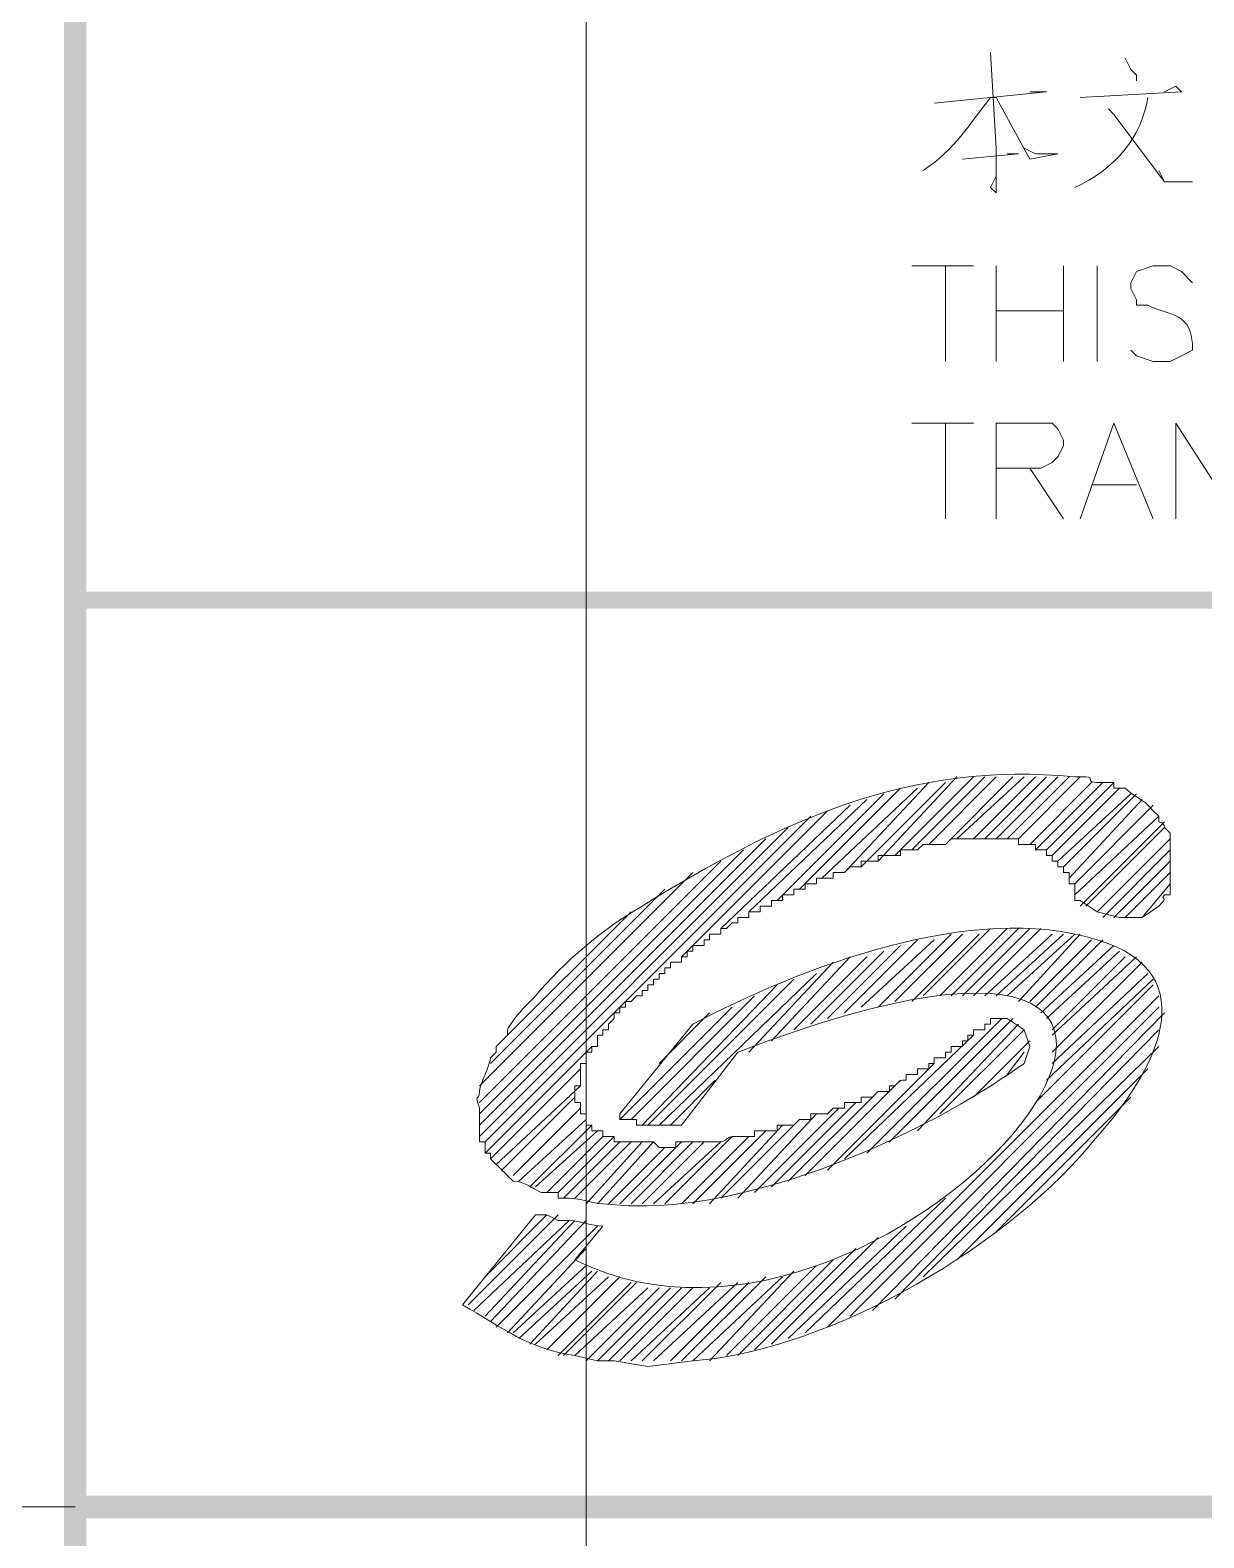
# Model space of a CAD drawing. Header units: millimetres. Extents: x 0 to 825, y 0 to 1167.
# Drawn here: x 559.4 to 597.02, y 52.07 to 100.4 of the extents above; entities that cross this region are included whole.
import ezdxf

# ---------------------------------------------------------------- set-up
doc = ezdxf.new("R2010")
doc.units = ezdxf.units.MM
doc.layers.add('1', color=7, linetype='Continuous')

msp = doc.modelspace()

# ---------------------------------------------------------------- hatches: boundary and pattern name
h = msp.add_hatch(color=0)
h.dxf.hatch_style = 2
h.paths.add_polyline_path([(561.201732, 101.121732), (560.481732, 101.841732), (561.201732, 14.541732)])
h = msp.add_hatch(color=0)
h.dxf.hatch_style = 2
h.paths.add_polyline_path([(560.481732, 101.841732), (561.201732, 14.541732), (560.481732, 13.821732)])
h = msp.add_hatch(color=0)
h.dxf.hatch_style = 2
h.paths.add_polyline_path([(560.841732, 82.401732), (560.841732, 81.861732), (810.501732, 82.401732)])
h = msp.add_hatch(color=0)
h.dxf.hatch_style = 2
h.paths.add_polyline_path([(560.841732, 81.861732), (810.501732, 82.401732), (810.501732, 81.861732)])
h = msp.add_hatch(color=0)
h.dxf.hatch_style = 2
h.paths.add_polyline_path([(713.301732, 52.701732), (713.301732, 53.421732), (560.841732, 52.701732)])
h = msp.add_hatch(color=0)
h.dxf.hatch_style = 2
h.paths.add_polyline_path([(713.301732, 53.421732), (560.841732, 52.701732), (560.841732, 53.421732)])

# ---------------------------------------------------------------- linework, layer by layer
at = {"layer": '1', "color": 30, "lineweight": 9}
msp.add_lwpolyline([(577.221732, 0.141732), (577.221732, 1166.901732)], dxfattribs=at)
at = {"layer": '1', "color": 0, "lineweight": 9}
for points in [[(590.361732, 96.621732), (590.181732, 99.681732)], [(591.081732, 96.441732), (589.281732, 96.261732)], [(587.661732, 92.841732), (589.641732, 92.841732)], [(588.741732, 92.841732), (588.741732, 89.781732)], [(590.361732, 92.841732), (590.361732, 89.781732)], [(592.521732, 92.841732), (592.521732, 89.781732)], [(593.601732, 92.841732), (593.601732, 89.781732)], [(590.361732, 91.401732), (592.521732, 91.401732)], [(587.661732, 87.801732), (589.641732, 87.801732)], [(588.741732, 87.801732), (588.741732, 84.741732)], [(590.361732, 84.741732), (590.361732, 87.801732), (591.801732, 87.801732), (592.161732, 87.801732), (592.341732, 87.621732), (592.521732, 87.261732), (592.521732, 87.081732), (592.341732, 86.721732), (592.161732, 86.541732), (591.801732, 86.361732), (590.361732, 86.361732)], [(593.061732, 84.741732), (594.141732, 87.801732), (595.401732, 84.741732)], [(596.121732, 84.741732), (596.121732, 87.801732), (598.101732, 84.741732), (598.101732, 87.801732)], [(591.441732, 86.361732), (592.521732, 84.741732)], [(593.421732, 85.821732), (594.861732, 85.821732)], [(586.581732, 73.761732), (589.101732, 76.461732)], [(587.121732, 73.941732), (589.641732, 76.461732)], [(587.661732, 74.121732), (590.001732, 76.461732)], [(588.201732, 74.301732), (590.361732, 76.461732)], [(588.741732, 74.301732), (590.901732, 76.461732)], [(589.101732, 74.481732), (591.261732, 76.461732)], [(589.641732, 74.481732), (591.621732, 76.461732)], [(590.001732, 74.481732), (591.981732, 76.461732)], [(590.361732, 74.481732), (592.341732, 76.461732)], [(590.721732, 74.481732), (592.701732, 76.461732)], [(591.081732, 74.481732), (593.061732, 76.461732)], [(583.341732, 72.501732), (586.761732, 75.921732)], [(584.061732, 72.861732), (587.301732, 76.101732)], [(584.781732, 73.221732), (587.841732, 76.101732)], [(585.501732, 73.401732), (588.201732, 76.281732)], [(586.041732, 73.581732), (588.741732, 76.281732)], [(591.441732, 74.301732), (593.421732, 76.281732)], [(591.621732, 74.121732), (593.781732, 76.281732)], [(591.981732, 74.121732), (594.141732, 76.281732)], [(592.161732, 73.941732), (594.321732, 76.101732)], [(592.341732, 73.761732), (594.681732, 75.921732)], [(592.521732, 73.581732), (594.861732, 75.921732)], [(581.541732, 71.601732), (585.681732, 75.561732)], [(582.441732, 72.141732), (586.221732, 75.741732)], [(592.701732, 73.221732), (595.041732, 75.741732)], [(592.881732, 73.041732), (595.401732, 75.561732)], [(573.981732, 64.761732), (584.421732, 75.201732)], [(580.281732, 70.701732), (584.961732, 75.381732)], [(592.881732, 72.681732), (595.581732, 75.201732)], [(593.061732, 72.321732), (595.761732, 75.021732)], [(573.801732, 64.941732), (583.701732, 74.841732)], [(573.801732, 65.301732), (582.981732, 74.481732)], [(593.241732, 72.321732), (595.761732, 74.841732)], [(593.601732, 72.141732), (595.941732, 74.481732)], [(573.801732, 65.661732), (582.261732, 74.121732)], [(593.781732, 71.961732), (595.941732, 74.121732)], [(573.801732, 66.021732), (581.541732, 73.761732)], [(594.141732, 71.961732), (595.941732, 73.761732)], [(573.801732, 66.561732), (580.641732, 73.401732)], [(584.601732, 73.221732), (584.601732, 73.041732), (584.601732, 73.041732), (584.421732, 73.041732), (584.421732, 73.041732), (584.241732, 73.041732), (584.241732, 73.041732), (584.241732, 72.861732), (584.061732, 72.861732), (584.061732, 72.861732), (583.881732, 72.861732), (583.881732, 72.861732), (583.881732, 72.861732), (583.881732, 72.681732), (583.701732, 72.681732), (583.701732, 72.681732), (583.521732, 72.681732), (583.521732, 72.681732), (583.521732, 72.681732), (583.521732, 72.501732), (583.341732, 72.501732), (583.341732, 72.501732), (583.161732, 72.501732), (583.161732, 72.501732), (583.161732, 72.501732), (583.161732, 72.321732), (582.981732, 72.321732), (582.981732, 72.321732), (582.981732, 72.321732), (582.801732, 72.321732), (582.801732, 72.321732), (582.801732, 72.141732), (582.621732, 72.141732), (582.621732, 72.141732), (582.621732, 72.141732), (582.441732, 72.141732), (582.441732, 72.141732), (582.441732, 71.961732), (582.261732, 71.961732), (582.261732, 71.961732), (582.261732, 71.961732), (582.261732, 71.961732), (582.081732, 71.961732), (582.081732, 71.781732), (582.081732, 71.781732), (582.081732, 71.781732), (581.901732, 71.781732), (581.901732, 71.781732), (581.901732, 71.781732), (581.721732, 71.601732), (581.721732, 71.601732), (581.721732, 71.601732), (581.721732, 71.601732), (581.541732, 71.601732), (581.541732, 71.601732), (581.541732, 71.421732), (581.361732, 71.421732), (581.361732, 71.421732), (581.361732, 71.421732), (581.361732, 71.421732), (581.181732, 71.421732), (581.181732, 71.241732), (581.181732, 71.241732), (581.181732, 71.241732), (581.001732, 71.241732), (581.001732, 71.241732), (581.001732, 71.241732), (581.001732, 71.061732), (580.821732, 71.061732), (580.821732, 71.061732), (580.821732, 71.061732), (580.821732, 71.061732), (580.641732, 71.061732), (580.641732, 70.881732), (580.641732, 70.881732), (580.641732, 70.881732), (580.641732, 70.881732), (580.461732, 70.881732), (580.461732, 70.881732), (580.461732, 70.701732), (580.461732, 70.701732), (580.461732, 70.701732), (580.281732, 70.701732), (580.281732, 70.701732), (580.281732, 70.701732), (580.281732, 70.521732), (580.101732, 70.521732), (580.101732, 70.521732), (580.101732, 70.521732), (580.101732, 70.521732), (579.921732, 70.521732), (579.921732, 70.341732), (579.921732, 70.341732), (579.921732, 70.341732), (579.921732, 70.341732), (579.921732, 70.341732), (579.741732, 70.341732), (579.741732, 70.161732), (579.561732, 70.161732), (579.561732, 70.161732), (579.561732, 70.161732), (579.561732, 69.981732), (579.561732, 69.981732), (579.561732, 69.981732), (579.381732, 69.981732), (579.381732, 69.981732), (579.381732, 69.981732), (579.381732, 69.801732), (579.381732, 69.801732), (579.201732, 69.801732), (579.201732, 69.801732), (579.201732, 69.801732), (579.201732, 69.621732), (579.021732, 69.621732), (579.021732, 69.621732), (579.021732, 69.621732), (579.021732, 69.621732), (579.021732, 69.621732), (579.021732, 69.441732), (578.841732, 69.441732), (578.661732, 69.261732), (578.661732, 69.261732), (578.661732, 69.261732), (578.481732, 69.261732), (578.481732, 69.081732), (578.481732, 69.081732), (578.481732, 69.081732), (578.481732, 69.081732), (578.481732, 69.081732), (578.301732, 69.081732), (578.301732, 68.901732), (578.301732, 68.901732), (578.301732, 68.901732), (578.301732, 68.901732)], [(594.501732, 71.961732), (595.941732, 73.401732)], [(595.041732, 71.961732), (595.941732, 73.041732)], [(574.161732, 67.281732), (579.741732, 72.861732)], [(593.061732, 72.501732), (593.601732, 72.141732), (594.321732, 71.961732), (595.041732, 71.961732), (595.581732, 72.321732)], [(574.521732, 68.001732), (578.661732, 72.141732)], [(588.021732, 69.441732), (590.181732, 71.601732)], [(588.561732, 69.441732), (590.721732, 71.601732)], [(588.921732, 69.441732), (591.081732, 71.601732)], [(589.281732, 69.441732), (591.441732, 71.601732)], [(589.641732, 69.441732), (591.801732, 71.601732)], [(584.961732, 68.721732), (587.301732, 71.061732)], [(585.501732, 68.901732), (587.841732, 71.241732)], [(586.041732, 69.081732), (588.381732, 71.241732)], [(586.581732, 69.081732), (588.921732, 71.421732)], [(587.121732, 69.261732), (589.281732, 71.421732)], [(587.661732, 69.261732), (589.821732, 71.421732)], [(590.001732, 69.441732), (592.161732, 71.421732)], [(590.361732, 69.441732), (592.521732, 71.421732)], [(590.721732, 69.441732), (592.881732, 71.421732)], [(591.081732, 69.261732), (593.061732, 71.421732)], [(591.441732, 69.261732), (593.421732, 71.241732)], [(591.621732, 69.081732), (593.781732, 71.241732)], [(591.801732, 68.901732), (594.141732, 71.061732)], [(583.161732, 68.001732), (585.681732, 70.701732)], [(583.881732, 68.361732), (586.221732, 70.701732)], [(584.421732, 68.541732), (586.761732, 70.881732)], [(591.981732, 68.721732), (594.321732, 70.881732)], [(592.161732, 68.361732), (594.501732, 70.701732)], [(592.161732, 68.181732), (594.861732, 70.701732)], [(579.561732, 65.301732), (584.601732, 70.161732)], [(582.441732, 67.641732), (585.141732, 70.521732)], [(592.161732, 67.641732), (595.041732, 70.521732)], [(592.161732, 67.281732), (595.221732, 70.161732)], [(579.021732, 65.301732), (583.341732, 69.801732)], [(579.201732, 65.301732), (583.881732, 69.981732)], [(591.621732, 66.021732), (595.401732, 69.801732)], [(591.981732, 66.741732), (595.401732, 69.981732)], [(578.661732, 65.481732), (582.621732, 69.441732)], [(584.961732, 58.821732), (595.581732, 69.441732)], [(578.301732, 68.901732), (578.301732, 68.901732), (578.121732, 68.901732), (578.121732, 68.721732), (578.121732, 68.721732), (578.121732, 68.721732), (578.121732, 68.721732), (578.121732, 68.721732), (577.941732, 68.541732), (577.941732, 68.541732), (577.941732, 68.541732), (577.941732, 68.541732), (577.941732, 68.541732), (577.941732, 68.361732), (577.761732, 68.361732), (577.761732, 68.361732), (577.761732, 68.361732), (577.761732, 68.181732), (577.761732, 68.181732), (577.761732, 68.181732), (577.581732, 68.181732), (577.581732, 68.001732), (577.581732, 68.001732), (577.581732, 68.001732), (577.581732, 68.001732), (577.581732, 67.821732), (577.401732, 67.821732), (577.401732, 67.821732), (577.401732, 67.821732), (577.401732, 67.641732), (577.401732, 67.641732), (577.401732, 67.641732), (577.221732, 67.641732), (577.221732, 67.461732), (577.221732, 67.461732), (577.221732, 67.281732), (577.221732, 67.281732), (577.221732, 67.281732), (577.041732, 67.281732), (577.041732, 67.101732), (577.041732, 67.101732), (577.041732, 66.921732), (577.041732, 66.921732), (577.041732, 66.561732), (576.861732, 66.561732), (576.861732, 66.021732), (577.041732, 66.021732)], [(578.301732, 65.481732), (581.901732, 69.081732)], [(579.561732, 67.281732), (581.181732, 68.901732)], [(585.681732, 59.181732), (595.581732, 69.081732)], [(586.221732, 64.401732), (590.541732, 68.721732)], [(586.401732, 59.361732), (595.761732, 68.901732)], [(586.941732, 64.761732), (590.901732, 68.721732)], [(589.101732, 67.821732), (589.281732, 67.821732), (589.281732, 68.001732), (589.281732, 68.001732), (589.281732, 68.001732), (589.461732, 68.001732), (589.461732, 68.001732), (589.461732, 68.001732), (589.461732, 68.181732), (589.461732, 68.181732), (589.461732, 68.181732), (589.641732, 68.181732), (589.641732, 68.181732), (589.641732, 68.181732), (589.641732, 68.361732), (589.821732, 68.361732), (589.821732, 68.361732), (589.821732, 68.361732), (589.821732, 68.361732), (590.001732, 68.361732), (590.001732, 68.541732), (590.001732, 68.541732), (590.001732, 68.541732), (590.001732, 68.541732), (590.001732, 68.541732), (590.181732, 68.541732), (590.181732, 68.721732), (590.181732, 68.721732)], [(590.181732, 68.721732), (590.721732, 68.721732), (591.261732, 68.361732), (591.441732, 67.821732), (591.261732, 67.281732)], [(585.501732, 64.221732), (589.641732, 68.181732)], [(587.121732, 59.721732), (595.581732, 68.361732)], [(587.841732, 65.121732), (591.081732, 68.541732)], [(588.561732, 65.661732), (591.261732, 68.361732)], [(573.981732, 64.401732), (577.401732, 67.821732)], [(588.021732, 60.441732), (595.581732, 67.821732)], [(589.641732, 66.201732), (591.441732, 68.001732)], [(584.961732, 63.861732), (588.381732, 67.281732)], [(590.721732, 66.921732), (591.261732, 67.641732)], [(574.161732, 64.221732), (577.041732, 67.101732)], [(579.921732, 65.301732), (581.361732, 66.741732)], [(584.241732, 63.681732), (587.301732, 66.741732)], [(589.101732, 60.981732), (595.221732, 67.101732)], [(574.341732, 64.041732), (577.041732, 66.561732)], [(583.701732, 63.501732), (586.581732, 66.381732)], [(574.521732, 63.861732), (576.861732, 66.201732)], [(574.881732, 63.681732), (577.041732, 65.841732)], [(582.621732, 63.141732), (585.321732, 65.841732)], [(583.161732, 63.321732), (585.861732, 66.021732)], [(590.361732, 61.881732), (594.681732, 66.201732)], [(575.061732, 63.501732), (577.221732, 65.481732)], [(575.421732, 63.321732), (577.401732, 65.301732)], [(581.181732, 62.781732), (583.521732, 65.301732)], [(581.541732, 62.961732), (584.061732, 65.481732)], [(582.081732, 62.961732), (584.601732, 65.661732)], [(575.601732, 63.321732), (577.581732, 65.121732)], [(575.961732, 63.141732), (577.761732, 64.941732)], [(576.321732, 63.141732), (578.121732, 64.941732)], [(579.741732, 62.781732), (581.901732, 64.941732)], [(580.281732, 62.781732), (582.441732, 64.941732)], [(580.641732, 62.781732), (582.981732, 65.121732)], [(576.501732, 62.961732), (578.301732, 64.761732)], [(576.861732, 62.961732), (578.661732, 64.761732)], [(577.221732, 62.781732), (579.021732, 64.761732)], [(577.581732, 62.781732), (579.381732, 64.761732)], [(577.941732, 62.781732), (579.741732, 64.581732)], [(578.301732, 62.781732), (580.281732, 64.761732)], [(578.661732, 62.781732), (580.641732, 64.761732)], [(579.021732, 62.781732), (581.001732, 64.761732)], [(579.381732, 62.781732), (581.541732, 64.761732)], [(592.521732, 63.681732), (592.521732, 63.681732)], [(584.241732, 58.641732), (588.741732, 62.961732)], [(573.441732, 59.541732), (576.321732, 62.421732)], [(573.981732, 60.441732), (575.961732, 62.421732)], [(575.601732, 62.421732), (575.601732, 62.421732)], [(573.621732, 59.361732), (576.681732, 62.241732)], [(573.981732, 59.181732), (576.861732, 62.241732)], [(574.161732, 59.001732), (577.221732, 62.241732)], [(574.341732, 58.821732), (577.581732, 62.061732)], [(583.701732, 58.461732), (587.481732, 62.061732)], [(583.161732, 58.281732), (586.581732, 61.701732)], [(574.701732, 58.641732), (577.221732, 61.341732)], [(582.081732, 57.921732), (585.141732, 60.981732)], [(582.621732, 58.101732), (585.861732, 61.341732)], [(574.881732, 58.641732), (577.221732, 60.801732)], [(575.061732, 58.461732), (577.401732, 60.621732)], [(575.421732, 58.281732), (577.581732, 60.621732)], [(575.601732, 58.281732), (577.941732, 60.441732)], [(575.961732, 58.101732), (578.301732, 60.441732)], [(580.281732, 57.741732), (582.981732, 60.441732)], [(580.641732, 57.741732), (583.521732, 60.441732)], [(581.181732, 57.741732), (583.881732, 60.621732)], [(581.721732, 57.921732), (584.601732, 60.801732)], [(576.321732, 57.921732), (578.661732, 60.261732)], [(576.501732, 57.921732), (578.841732, 60.261732)], [(576.861732, 57.921732), (579.201732, 60.081732)], [(577.221732, 57.741732), (579.561732, 60.081732)], [(577.581732, 57.741732), (579.921732, 60.081732)], [(577.941732, 57.741732), (580.281732, 60.081732)], [(578.301732, 57.741732), (580.641732, 60.081732)], [(578.661732, 57.741732), (581.181732, 60.081732)], [(579.021732, 57.741732), (581.541732, 60.261732)], [(579.381732, 57.741732), (582.081732, 60.261732)], [(579.921732, 57.741732), (582.441732, 60.261732)], [(311.001732, 53.061732), (560.841732, 53.061732)]]:
    msp.add_lwpolyline(points, dxfattribs=at)
at = {"layer": '1', "color": 0, "lineweight": 5}
for points in [[(594.861732, 98.781732), (594.861732, 98.961732), (594.681732, 99.141732), (594.501732, 99.501732)], [(593.061732, 98.241732), (596.301732, 98.421732), (596.121732, 98.601732), (595.761732, 98.421732)], [(591.441732, 98.421732), (591.801732, 98.421732), (591.981732, 98.421732), (588.381732, 98.061732)], [(595.761732, 95.541732), (594.141732, 97.701732), (593.961732, 97.881732)], [(590.361732, 96.621732), (590.361732, 95.181732), (590.181732, 95.361732), (590.361732, 95.721732)], [(591.081732, 96.441732), (590.901732, 96.441732), (590.721732, 96.441732)], [(595.761732, 95.541732), (596.661732, 95.541732), (595.761732, 95.541732), (595.581732, 95.901732)]]:
    msp.add_lwpolyline(points, dxfattribs=at)
msp.add_open_spline([(588.021732, 95.901732), (589.101732, 96.621732), (589.461732, 97.341732), (590.181732, 98.241732), (590.181732, 98.241732), (590.361732, 98.241732), (590.361732, 98.241732), (590.361732, 98.241732), (591.441732, 96.261732), (591.441732, 96.261732), (591.441732, 96.261732), (592.341732, 96.441732), (592.341732, 96.441732), (592.341732, 96.441732), (591.621732, 96.441732), (591.621732, 96.441732), (591.621732, 96.441732), (591.261732, 96.621732), (591.261732, 96.621732)], degree=3, knots=[0, 0, 0, 0, 1, 1, 1, 2, 2, 2, 3, 3, 3, 4, 4, 4, 5, 5, 5, 6, 6, 6, 6], dxfattribs=at)
msp.add_open_spline([(595.221732, 98.241732), (595.041732, 96.981732), (594.141732, 95.901732), (592.881732, 95.361732)], degree=3, dxfattribs=at)
at = {"layer": '1', "color": 0, "lineweight": 9}
for points, knots in [([(596.661732, 92.301732), (596.661732, 92.301732), (596.301732, 92.661732), (596.301732, 92.661732), (596.301732, 92.661732), (595.941732, 92.841732), (595.941732, 92.841732), (595.941732, 92.841732), (595.401732, 92.841732), (595.401732, 92.841732), (595.401732, 92.841732), (594.861732, 92.661732), (594.861732, 92.661732), (594.861732, 92.661732), (594.681732, 92.301732), (594.681732, 92.301732), (594.681732, 92.301732), (594.681732, 92.121732), (594.681732, 92.121732), (594.681732, 92.121732), (594.861732, 91.761732), (594.861732, 91.761732), (594.861732, 91.761732), (594.861732, 91.581732), (594.861732, 91.581732), (594.861732, 91.581732), (595.221732, 91.581732), (595.221732, 91.581732), (595.941732, 91.221732), (596.661732, 91.401732), (596.661732, 90.141732), (596.661732, 90.141732), (596.301732, 89.961732), (596.301732, 89.961732), (596.301732, 89.961732), (595.941732, 89.781732), (595.941732, 89.781732), (595.941732, 89.781732), (595.401732, 89.781732), (595.401732, 89.781732), (595.401732, 89.781732), (594.861732, 89.961732), (594.861732, 89.961732), (594.861732, 89.961732), (594.681732, 90.141732), (594.681732, 90.141732)], [0, 0, 0, 0, 1, 1, 1, 2, 2, 2, 3, 3, 3, 4, 4, 4, 5, 5, 5, 6, 6, 6, 7, 7, 7, 8, 8, 8, 9, 9, 9, 10, 10, 10, 11, 11, 11, 12, 12, 12, 13, 13, 13, 14, 14, 14, 15, 15, 15, 15]), ([(591.261732, 67.281732), (588.741732, 65.481732), (585.321732, 63.861732), (582.261732, 63.141732), (580.821732, 62.781732), (579.201732, 62.601732), (577.761732, 62.781732), (577.401732, 62.781732), (577.041732, 62.961732), (576.681732, 62.961732), (576.681732, 62.961732), (576.501732, 62.961732), (576.501732, 62.961732), (576.501732, 62.961732), (576.321732, 62.961732), (576.321732, 62.961732), (576.321732, 62.961732), (576.321732, 63.141732), (576.321732, 63.141732), (576.321732, 63.141732), (575.961732, 63.141732), (575.961732, 63.141732), (575.961732, 63.141732), (575.781732, 63.141732), (575.781732, 63.141732), (575.421732, 63.321732), (575.241732, 63.501732), (574.881732, 63.501732), (574.701732, 63.681732), (574.521732, 63.861732), (574.341732, 64.041732), (574.341732, 64.041732), (574.341732, 64.041732), (574.341732, 64.041732), (574.341732, 64.041732), (574.161732, 64.221732), (574.161732, 64.221732), (574.161732, 64.221732), (574.161732, 64.221732), (574.161732, 64.221732), (574.161732, 64.221732), (574.161732, 64.401732), (574.161732, 64.401732), (574.161732, 64.401732), (573.981732, 64.401732), (573.981732, 64.401732), (573.981732, 64.401732), (573.981732, 64.401732), (573.981732, 64.401732), (573.981732, 64.401732), (573.981732, 64.581732), (573.981732, 64.581732), (573.981732, 64.581732), (573.981732, 64.581732), (573.981732, 64.581732), (573.981732, 64.581732), (573.981732, 64.761732), (573.981732, 64.761732), (573.981732, 64.761732), (573.981732, 64.761732), (573.981732, 64.761732), (573.981732, 64.761732), (573.801732, 64.761732), (573.801732, 64.761732), (573.801732, 64.761732), (573.801732, 64.941732), (573.801732, 64.941732), (573.801732, 64.941732), (573.801732, 65.121732), (573.801732, 65.121732), (573.801732, 65.121732), (573.801732, 65.301732), (573.801732, 65.301732), (573.801732, 65.301732), (573.801732, 65.301732), (573.801732, 65.301732), (573.801732, 65.301732), (573.801732, 65.841732), (573.801732, 65.841732), (573.621732, 66.381732), (573.801732, 66.021732), (573.801732, 66.381732), (573.801732, 66.561732), (574.161732, 67.281732), (574.161732, 67.461732), (574.161732, 67.461732), (574.341732, 67.641732), (574.341732, 67.641732), (574.341732, 67.641732), (574.341732, 67.641732), (574.341732, 67.641732), (574.341732, 67.641732), (574.341732, 67.821732), (574.341732, 67.821732), (574.341732, 67.821732), (574.341732, 67.821732), (574.341732, 67.821732), (574.341732, 67.821732), (574.521732, 68.001732), (574.521732, 68.001732), (574.521732, 68.001732), (574.521732, 68.001732), (574.521732, 68.001732), (574.521732, 68.001732), (574.701732, 68.181732), (574.701732, 68.181732), (574.701732, 68.181732), (574.701732, 68.361732), (574.701732, 68.361732), (574.881732, 68.721732), (575.241732, 69.081732), (575.601732, 69.441732), (576.501732, 70.521732), (577.761732, 71.601732), (579.021732, 72.321732), (583.341732, 75.021732), (587.661732, 77.001732), (592.881732, 76.461732)], [0, 0, 0, 0, 1, 1, 1, 2, 2, 2, 3, 3, 3, 4, 4, 4, 5, 5, 5, 6, 6, 6, 7, 7, 7, 8, 8, 8, 9, 9, 9, 10, 10, 10, 11, 11, 11, 12, 12, 12, 13, 13, 13, 14, 14, 14, 15, 15, 15, 16, 16, 16, 17, 17, 17, 18, 18, 18, 19, 19, 19, 20, 20, 20, 21, 21, 21, 22, 22, 22, 23, 23, 23, 24, 24, 24, 25, 25, 25, 26, 26, 26, 27, 27, 27, 28, 28, 28, 29, 29, 29, 30, 30, 30, 31, 31, 31, 32, 32, 32, 33, 33, 33, 34, 34, 34, 35, 35, 35, 36, 36, 36, 37, 37, 37, 38, 38, 38, 39, 39, 39, 39]), ([(592.881732, 76.461732), (592.881732, 76.461732), (592.881732, 76.461732), (592.881732, 76.461732), (592.881732, 76.461732), (593.241732, 76.461732), (593.241732, 76.461732), (593.601732, 76.461732), (593.061732, 76.281732), (593.781732, 76.281732), (593.781732, 76.281732), (593.781732, 76.281732), (593.781732, 76.281732), (593.781732, 76.281732), (593.961732, 76.281732), (593.961732, 76.281732), (593.961732, 76.281732), (593.961732, 76.281732), (593.961732, 76.281732), (593.961732, 76.281732), (594.141732, 76.281732), (594.141732, 76.281732), (594.141732, 76.281732), (594.141732, 76.101732), (594.141732, 76.101732), (594.141732, 76.101732), (594.321732, 76.101732), (594.321732, 76.101732), (594.321732, 76.101732), (594.321732, 76.101732), (594.321732, 76.101732), (594.321732, 76.101732), (594.501732, 76.101732), (594.501732, 76.101732), (594.501732, 76.101732), (594.501732, 76.101732), (594.501732, 76.101732), (594.681732, 75.921732), (595.041732, 75.741732), (595.221732, 75.561732), (595.221732, 75.561732), (595.401732, 75.381732), (595.401732, 75.381732), (595.401732, 75.381732), (595.401732, 75.381732), (595.401732, 75.381732), (595.401732, 75.381732), (595.581732, 75.201732), (595.581732, 75.201732), (595.581732, 75.201732), (595.581732, 75.201732), (595.581732, 75.201732), (595.581732, 75.201732), (595.581732, 75.021732), (595.581732, 75.021732), (595.761732, 75.021732), (595.761732, 74.841732), (595.761732, 74.841732), (595.761732, 74.841732), (595.941732, 74.661732), (595.941732, 74.661732), (595.941732, 74.661732), (595.941732, 74.661732), (595.941732, 74.661732), (595.941732, 74.661732), (595.941732, 74.661732), (595.941732, 74.661732), (595.941732, 74.661732), (595.941732, 74.481732), (595.941732, 74.481732), (595.941732, 74.481732), (595.941732, 74.301732), (595.941732, 74.301732), (595.941732, 74.301732), (595.941732, 74.301732), (595.941732, 74.301732), (595.941732, 74.121732), (595.941732, 73.761732), (595.941732, 73.581732), (595.941732, 73.581732), (595.941732, 73.221732), (595.941732, 73.221732), (595.941732, 73.221732), (595.941732, 73.041732), (595.941732, 73.041732), (595.941732, 73.041732), (595.941732, 72.861732), (595.941732, 72.861732), (595.941732, 72.861732), (595.941732, 72.861732), (595.941732, 72.861732), (595.941732, 72.861732), (595.941732, 72.681732), (595.941732, 72.681732), (595.941732, 72.681732), (595.761732, 72.681732), (595.761732, 72.681732), (595.761732, 72.681732), (595.761732, 72.681732), (595.761732, 72.681732), (595.581732, 72.501732), (595.941732, 72.681732), (595.581732, 72.321732)], [0, 0, 0, 0, 1, 1, 1, 2, 2, 2, 3, 3, 3, 4, 4, 4, 5, 5, 5, 6, 6, 6, 7, 7, 7, 8, 8, 8, 9, 9, 9, 10, 10, 10, 11, 11, 11, 12, 12, 12, 13, 13, 13, 14, 14, 14, 15, 15, 15, 16, 16, 16, 17, 17, 17, 18, 18, 18, 19, 19, 19, 20, 20, 20, 21, 21, 21, 22, 22, 22, 23, 23, 23, 24, 24, 24, 25, 25, 25, 26, 26, 26, 27, 27, 27, 28, 28, 28, 29, 29, 29, 30, 30, 30, 31, 31, 31, 32, 32, 32, 33, 33, 33, 34, 34, 34, 34]), ([(582.081732, 67.641732), (582.081732, 67.641732), (580.281732, 65.301732), (580.281732, 65.301732), (580.281732, 65.301732), (580.101732, 65.301732), (580.101732, 65.301732), (580.101732, 65.301732), (579.921732, 65.301732), (579.921732, 65.301732), (579.921732, 65.301732), (579.201732, 65.301732), (579.201732, 65.301732), (579.201732, 65.301732), (579.201732, 65.301732), (579.201732, 65.301732), (579.201732, 65.301732), (578.841732, 65.301732), (578.841732, 65.301732), (578.841732, 65.301732), (578.841732, 65.481732), (578.841732, 65.481732), (578.841732, 65.481732), (578.661732, 65.481732), (578.661732, 65.481732), (578.661732, 65.481732), (578.661732, 65.481732), (578.661732, 65.481732), (578.661732, 65.481732), (578.481732, 65.481732), (578.481732, 65.481732), (578.481732, 65.481732), (578.481732, 65.481732), (578.481732, 65.481732), (578.481732, 65.481732), (578.301732, 65.481732), (578.301732, 65.481732), (578.301732, 65.481732), (578.301732, 65.661732), (578.301732, 65.661732), (578.301732, 65.661732), (580.641732, 68.541732), (580.641732, 68.541732), (584.061732, 70.341732), (589.641732, 72.501732), (593.601732, 71.241732), (597.201732, 70.161732), (595.401732, 66.921732), (593.601732, 64.941732), (590.901732, 61.521732), (585.141732, 58.101732), (580.641732, 57.741732), (580.641732, 57.741732), (579.201732, 57.561732), (579.201732, 57.561732), (579.201732, 57.561732), (578.121732, 57.741732), (578.121732, 57.741732), (578.121732, 57.741732), (577.581732, 57.741732), (577.581732, 57.741732), (577.581732, 57.741732), (576.861732, 57.921732), (576.861732, 57.921732), (575.421732, 58.101732), (574.521732, 58.821732), (573.261732, 59.541732), (573.261732, 59.541732), (575.601732, 62.421732), (575.601732, 62.421732), (575.601732, 62.421732), (575.781732, 62.421732), (575.781732, 62.421732), (575.781732, 62.421732), (575.781732, 62.421732), (575.781732, 62.421732), (575.781732, 62.421732), (575.961732, 62.421732), (575.961732, 62.421732), (575.961732, 62.421732), (576.321732, 62.241732), (576.321732, 62.241732), (576.321732, 62.241732), (576.501732, 62.241732), (576.501732, 62.241732), (576.501732, 62.241732), (576.681732, 62.241732), (576.681732, 62.241732), (577.041732, 62.241732), (577.401732, 62.061732), (577.761732, 62.061732), (577.761732, 62.061732), (576.861732, 60.981732), (576.861732, 60.981732), (587.301732, 55.761732), (602.781732, 75.561732), (582.081732, 67.641732)], [0, 0, 0, 0, 1, 1, 1, 2, 2, 2, 3, 3, 3, 4, 4, 4, 5, 5, 5, 6, 6, 6, 7, 7, 7, 8, 8, 8, 9, 9, 9, 10, 10, 10, 11, 11, 11, 12, 12, 12, 13, 13, 13, 14, 14, 14, 15, 15, 15, 16, 16, 16, 17, 17, 17, 18, 18, 18, 19, 19, 19, 20, 20, 20, 21, 21, 21, 22, 22, 22, 23, 23, 23, 24, 24, 24, 25, 25, 25, 26, 26, 26, 27, 27, 27, 28, 28, 28, 29, 29, 29, 30, 30, 30, 31, 31, 31, 32, 32, 32, 32]), ([(593.061732, 72.501732), (593.061732, 72.501732), (593.061732, 72.501732), (593.061732, 72.501732), (593.061732, 72.501732), (592.881732, 72.501732), (592.881732, 72.501732), (592.881732, 72.501732), (592.881732, 72.681732), (592.881732, 72.681732), (592.881732, 72.681732), (592.881732, 72.681732), (592.881732, 72.681732), (592.881732, 72.681732), (592.881732, 72.861732), (592.881732, 72.861732), (592.881732, 72.861732), (592.881732, 72.861732), (592.881732, 72.861732), (592.881732, 72.861732), (592.881732, 73.041732), (592.881732, 73.041732), (592.881732, 73.041732), (592.701732, 73.041732), (592.701732, 73.041732), (592.701732, 73.041732), (592.701732, 73.221732), (592.701732, 73.221732), (592.701732, 73.221732), (592.701732, 73.221732), (592.701732, 73.221732), (592.701732, 73.221732), (592.701732, 73.221732), (592.701732, 73.221732), (592.701732, 73.221732), (592.701732, 73.221732), (592.701732, 73.221732), (592.701732, 73.221732), (592.701732, 73.401732), (592.701732, 73.401732), (592.701732, 73.401732), (592.521732, 73.401732), (592.521732, 73.401732), (592.521732, 73.401732), (592.521732, 73.401732), (592.521732, 73.401732), (592.521732, 73.401732), (592.521732, 73.581732), (592.521732, 73.581732), (592.521732, 73.581732), (592.521732, 73.581732), (592.521732, 73.581732), (592.521732, 73.581732), (592.521732, 73.581732), (592.521732, 73.581732), (592.521732, 73.581732), (592.521732, 73.581732), (592.521732, 73.581732), (592.521732, 73.581732), (592.341732, 73.581732), (592.341732, 73.581732), (592.341732, 73.581732), (592.341732, 73.761732), (592.341732, 73.761732), (592.341732, 73.761732), (592.341732, 73.761732), (592.341732, 73.761732), (592.341732, 73.761732), (592.341732, 73.761732), (592.341732, 73.761732), (592.341732, 73.761732), (592.341732, 73.761732), (592.341732, 73.761732), (592.341732, 73.761732), (592.341732, 73.761732), (592.341732, 73.761732), (592.341732, 73.761732), (592.161732, 73.761732), (592.161732, 73.761732), (592.161732, 73.761732), (592.161732, 73.941732), (592.161732, 73.941732), (592.161732, 73.941732), (592.161732, 73.941732), (592.161732, 73.941732), (592.161732, 73.941732), (592.161732, 73.941732), (592.161732, 73.941732), (592.161732, 73.941732), (591.981732, 73.941732), (591.981732, 73.941732), (591.981732, 73.941732), (591.981732, 73.941732), (591.981732, 73.941732), (591.981732, 73.941732), (591.981732, 73.941732), (591.981732, 73.941732), (591.981732, 73.941732), (591.981732, 74.121732), (591.981732, 74.121732), (591.981732, 74.121732), (591.801732, 74.121732), (591.801732, 74.121732), (591.801732, 74.121732), (591.801732, 74.121732), (591.801732, 74.121732), (591.801732, 74.121732), (591.801732, 74.121732), (591.801732, 74.121732), (591.801732, 74.121732), (591.801732, 74.121732), (591.801732, 74.121732), (591.801732, 74.121732), (591.801732, 74.121732), (591.801732, 74.121732), (591.801732, 74.121732), (591.621732, 74.121732), (591.621732, 74.121732), (591.621732, 74.121732), (591.621732, 74.301732), (591.621732, 74.301732), (591.621732, 74.301732), (591.441732, 74.301732), (591.441732, 74.301732), (591.441732, 74.301732), (591.441732, 74.301732), (591.441732, 74.301732), (591.441732, 74.301732), (591.441732, 74.301732), (591.441732, 74.301732), (591.441732, 74.301732), (591.261732, 74.301732), (591.261732, 74.301732), (591.261732, 74.301732), (591.081732, 74.301732), (591.081732, 74.301732), (591.081732, 74.301732), (591.081732, 74.481732), (591.081732, 74.481732), (591.081732, 74.481732), (590.901732, 74.481732), (590.901732, 74.481732), (590.901732, 74.481732), (590.901732, 74.481732), (590.901732, 74.481732), (590.361732, 74.481732), (589.821732, 74.481732), (589.281732, 74.481732), (589.281732, 74.481732), (589.281732, 74.481732), (589.281732, 74.481732), (589.101732, 74.481732), (589.101732, 74.481732), (588.921732, 74.481732), (588.921732, 74.481732), (588.921732, 74.481732), (588.921732, 74.481732), (588.921732, 74.481732), (588.741732, 74.301732), (588.741732, 74.301732), (588.741732, 74.301732), (588.561732, 74.301732), (588.561732, 74.301732), (588.561732, 74.301732), (588.561732, 74.301732), (588.561732, 74.301732), (588.381732, 74.301732), (588.201732, 74.301732), (588.201732, 74.301732), (588.201732, 74.301732), (588.201732, 74.301732), (588.201732, 74.301732), (588.201732, 74.301732), (588.021732, 74.301732), (588.021732, 74.301732), (588.021732, 74.301732), (587.841732, 74.121732), (587.841732, 74.121732), (587.841732, 74.121732), (587.661732, 74.121732), (587.661732, 74.121732), (587.661732, 74.121732), (587.661732, 74.121732), (587.661732, 74.121732), (587.661732, 74.121732), (587.481732, 74.121732), (587.481732, 74.121732), (587.481732, 74.121732), (587.481732, 74.121732), (587.481732, 74.121732), (587.481732, 74.121732), (587.301732, 74.121732), (587.301732, 74.121732), (587.301732, 74.121732), (587.301732, 73.941732), (587.301732, 73.941732), (587.301732, 73.941732), (587.121732, 73.941732), (587.121732, 73.941732), (587.121732, 73.941732), (586.941732, 73.941732), (586.941732, 73.941732), (586.941732, 73.941732), (586.761732, 73.941732), (586.761732, 73.941732), (586.761732, 73.941732), (586.761732, 73.941732), (586.761732, 73.941732), (586.761732, 73.941732), (586.581732, 73.941732), (586.581732, 73.941732), (586.581732, 73.941732), (586.581732, 73.761732), (586.581732, 73.761732), (586.581732, 73.761732), (586.401732, 73.761732), (586.401732, 73.761732), (586.401732, 73.761732), (586.401732, 73.761732), (586.401732, 73.761732), (586.401732, 73.761732), (586.221732, 73.761732), (586.221732, 73.761732), (586.221732, 73.761732), (586.221732, 73.761732), (586.221732, 73.761732), (586.221732, 73.761732), (586.041732, 73.761732), (586.041732, 73.761732), (586.041732, 73.761732), (586.041732, 73.581732), (586.041732, 73.581732), (586.041732, 73.581732), (585.861732, 73.581732), (585.861732, 73.581732), (585.861732, 73.581732), (585.861732, 73.581732), (585.861732, 73.581732), (585.861732, 73.581732), (585.681732, 73.581732), (585.681732, 73.581732), (585.681732, 73.581732), (585.681732, 73.581732), (585.681732, 73.581732), (585.681732, 73.581732), (585.681732, 73.581732), (585.681732, 73.581732), (585.681732, 73.581732), (585.501732, 73.401732), (585.501732, 73.401732), (585.501732, 73.401732), (585.501732, 73.401732), (585.501732, 73.401732), (585.501732, 73.401732), (585.321732, 73.401732), (585.321732, 73.401732), (585.321732, 73.401732), (585.321732, 73.401732), (585.321732, 73.401732), (585.321732, 73.401732), (585.141732, 73.401732), (585.141732, 73.401732), (585.141732, 73.401732), (585.141732, 73.401732), (585.141732, 73.401732), (585.141732, 73.401732), (585.141732, 73.221732), (585.141732, 73.221732), (585.141732, 73.221732), (584.961732, 73.221732), (584.961732, 73.221732), (584.961732, 73.221732), (584.961732, 73.221732), (584.961732, 73.221732), (584.961732, 73.221732), (584.781732, 73.221732), (584.781732, 73.221732), (584.781732, 73.221732), (584.781732, 73.221732), (584.781732, 73.221732), (584.781732, 73.221732), (584.601732, 73.221732), (584.601732, 73.221732)], [0, 0, 0, 0, 1, 1, 1, 2, 2, 2, 3, 3, 3, 4, 4, 4, 5, 5, 5, 6, 6, 6, 7, 7, 7, 8, 8, 8, 9, 9, 9, 10, 10, 10, 11, 11, 11, 12, 12, 12, 13, 13, 13, 14, 14, 14, 15, 15, 15, 16, 16, 16, 17, 17, 17, 18, 18, 18, 19, 19, 19, 20, 20, 20, 21, 21, 21, 22, 22, 22, 23, 23, 23, 24, 24, 24, 25, 25, 25, 26, 26, 26, 27, 27, 27, 28, 28, 28, 29, 29, 29, 30, 30, 30, 31, 31, 31, 32, 32, 32, 33, 33, 33, 34, 34, 34, 35, 35, 35, 36, 36, 36, 37, 37, 37, 38, 38, 38, 39, 39, 39, 40, 40, 40, 41, 41, 41, 42, 42, 42, 43, 43, 43, 44, 44, 44, 45, 45, 45, 46, 46, 46, 47, 47, 47, 48, 48, 48, 49, 49, 49, 50, 50, 50, 51, 51, 51, 52, 52, 52, 53, 53, 53, 54, 54, 54, 55, 55, 55, 56, 56, 56, 57, 57, 57, 58, 58, 58, 59, 59, 59, 60, 60, 60, 61, 61, 61, 62, 62, 62, 63, 63, 63, 64, 64, 64, 65, 65, 65, 66, 66, 66, 67, 67, 67, 68, 68, 68, 69, 69, 69, 70, 70, 70, 71, 71, 71, 72, 72, 72, 73, 73, 73, 74, 74, 74, 75, 75, 75, 76, 76, 76, 77, 77, 77, 78, 78, 78, 79, 79, 79, 80, 80, 80, 81, 81, 81, 82, 82, 82, 83, 83, 83, 84, 84, 84, 85, 85, 85, 86, 86, 86, 87, 87, 87, 88, 88, 88, 89, 89, 89, 90, 90, 90, 91, 91, 91, 92, 92, 92, 93, 93, 93, 94, 94, 94, 94]), ([(582.801732, 65.121732), (582.801732, 65.121732), (582.981732, 65.121732), (582.981732, 65.121732), (582.981732, 65.121732), (583.161732, 65.121732), (583.161732, 65.121732), (583.161732, 65.121732), (583.161732, 65.121732), (583.161732, 65.121732), (583.161732, 65.121732), (583.341732, 65.121732), (583.341732, 65.121732), (583.341732, 65.121732), (583.341732, 65.301732), (583.341732, 65.301732), (583.341732, 65.301732), (583.521732, 65.301732), (583.521732, 65.301732), (583.521732, 65.301732), (583.521732, 65.301732), (583.521732, 65.301732), (583.521732, 65.301732), (583.701732, 65.301732), (583.701732, 65.301732), (583.701732, 65.301732), (583.701732, 65.301732), (583.701732, 65.301732), (583.701732, 65.301732), (583.881732, 65.301732), (583.881732, 65.301732), (583.881732, 65.301732), (584.061732, 65.481732), (584.061732, 65.481732), (584.061732, 65.481732), (584.061732, 65.481732), (584.061732, 65.481732), (584.061732, 65.481732), (584.241732, 65.481732), (584.241732, 65.481732), (584.241732, 65.481732), (584.241732, 65.481732), (584.241732, 65.481732), (584.241732, 65.481732), (584.421732, 65.481732), (584.421732, 65.481732), (584.421732, 65.481732), (584.421732, 65.481732), (584.421732, 65.481732), (584.421732, 65.481732), (584.421732, 65.661732), (584.421732, 65.661732), (584.421732, 65.661732), (584.601732, 65.661732), (584.601732, 65.661732), (584.601732, 65.661732), (584.781732, 65.661732), (584.781732, 65.661732), (584.781732, 65.661732), (584.781732, 65.661732), (584.781732, 65.661732), (584.781732, 65.661732), (584.961732, 65.661732), (584.961732, 65.661732), (584.961732, 65.661732), (584.961732, 65.661732), (584.961732, 65.661732), (584.961732, 65.661732), (585.141732, 65.841732), (585.141732, 65.841732), (585.141732, 65.841732), (585.141732, 65.841732), (585.141732, 65.841732), (585.141732, 65.841732), (585.321732, 65.841732), (585.321732, 65.841732), (585.321732, 65.841732), (585.321732, 65.841732), (585.321732, 65.841732), (585.321732, 65.841732), (585.321732, 65.841732), (585.321732, 65.841732), (585.321732, 65.841732), (585.501732, 65.841732), (585.501732, 65.841732), (585.501732, 65.841732), (585.501732, 66.021732), (585.501732, 66.021732), (585.501732, 66.021732), (585.681732, 66.021732), (585.681732, 66.021732), (585.681732, 66.021732), (585.681732, 66.021732), (585.681732, 66.021732), (585.681732, 66.021732), (585.861732, 66.021732), (585.861732, 66.021732), (585.861732, 66.021732), (585.861732, 66.021732), (585.861732, 66.021732), (585.861732, 66.021732), (586.041732, 66.021732), (586.041732, 66.021732), (586.041732, 66.021732), (586.041732, 66.201732), (586.041732, 66.201732), (586.041732, 66.201732), (586.221732, 66.201732), (586.221732, 66.201732), (586.221732, 66.201732), (586.221732, 66.201732), (586.221732, 66.201732), (586.221732, 66.201732), (586.401732, 66.201732), (586.401732, 66.201732), (586.401732, 66.201732), (586.401732, 66.201732), (586.401732, 66.201732), (586.401732, 66.201732), (586.401732, 66.201732), (586.401732, 66.201732), (586.401732, 66.201732), (586.581732, 66.381732), (586.581732, 66.381732), (586.581732, 66.381732), (586.581732, 66.381732), (586.581732, 66.381732), (586.581732, 66.381732), (586.581732, 66.381732), (586.581732, 66.381732), (586.581732, 66.381732), (586.761732, 66.381732), (586.761732, 66.381732), (586.761732, 66.381732), (586.761732, 66.381732), (586.761732, 66.381732), (586.761732, 66.381732), (586.941732, 66.381732), (586.941732, 66.381732), (586.941732, 66.381732), (586.941732, 66.561732), (586.941732, 66.561732), (586.941732, 66.561732), (586.941732, 66.561732), (586.941732, 66.561732), (586.941732, 66.561732), (586.941732, 66.561732), (586.941732, 66.561732), (586.941732, 66.561732), (587.121732, 66.561732), (587.121732, 66.561732), (587.121732, 66.561732), (587.121732, 66.561732), (587.121732, 66.561732), (587.301732, 66.741732), (587.301732, 66.741732), (587.481732, 66.741732), (587.481732, 66.741732), (587.481732, 66.921732), (587.481732, 66.921732), (587.481732, 66.921732), (587.661732, 66.921732), (587.661732, 66.921732), (587.661732, 66.921732), (587.661732, 66.921732), (587.661732, 66.921732), (587.661732, 66.921732), (587.661732, 66.921732), (587.661732, 66.921732), (587.661732, 66.921732), (587.661732, 66.921732), (587.661732, 66.921732), (587.661732, 66.921732), (587.841732, 66.921732), (587.841732, 66.921732), (587.841732, 66.921732), (587.841732, 67.101732), (587.841732, 67.101732), (587.841732, 67.101732), (587.841732, 67.101732), (587.841732, 67.101732), (587.841732, 67.101732), (588.021732, 67.101732), (588.021732, 67.101732), (588.021732, 67.101732), (588.021732, 67.101732), (588.021732, 67.101732), (588.021732, 67.101732), (588.021732, 67.101732), (588.021732, 67.101732), (588.021732, 67.101732), (588.201732, 67.101732), (588.201732, 67.101732), (588.201732, 67.101732), (588.201732, 67.281732), (588.201732, 67.281732), (588.201732, 67.281732), (588.201732, 67.281732), (588.201732, 67.281732), (588.201732, 67.281732), (588.201732, 67.281732), (588.201732, 67.281732), (588.201732, 67.281732), (588.381732, 67.281732), (588.381732, 67.281732), (588.381732, 67.281732), (588.381732, 67.281732), (588.381732, 67.281732), (588.381732, 67.281732), (588.381732, 67.281732), (588.381732, 67.281732), (588.381732, 67.281732), (588.381732, 67.461732), (588.381732, 67.461732), (588.381732, 67.461732), (588.561732, 67.461732), (588.561732, 67.461732), (588.561732, 67.461732), (588.561732, 67.461732), (588.561732, 67.461732), (588.561732, 67.461732), (588.561732, 67.461732), (588.561732, 67.461732), (588.561732, 67.461732), (588.561732, 67.461732), (588.561732, 67.461732), (588.561732, 67.461732), (588.741732, 67.461732), (588.741732, 67.461732), (588.741732, 67.461732), (588.741732, 67.641732), (588.741732, 67.641732), (588.741732, 67.641732), (588.741732, 67.641732), (588.741732, 67.641732), (588.741732, 67.641732), (588.741732, 67.641732), (588.741732, 67.641732), (588.741732, 67.641732), (588.921732, 67.641732), (588.921732, 67.641732), (588.921732, 67.641732), (588.921732, 67.641732), (588.921732, 67.641732), (588.921732, 67.641732), (588.921732, 67.641732), (588.921732, 67.641732), (588.921732, 67.641732), (588.921732, 67.821732), (588.921732, 67.821732), (588.921732, 67.821732), (589.101732, 67.821732), (589.101732, 67.821732), (589.101732, 67.821732), (589.101732, 67.821732), (589.101732, 67.821732), (589.101732, 67.821732), (589.101732, 67.821732), (589.101732, 67.821732), (589.101732, 67.821732), (589.101732, 67.821732), (589.101732, 67.821732)], [0, 0, 0, 0, 1, 1, 1, 2, 2, 2, 3, 3, 3, 4, 4, 4, 5, 5, 5, 6, 6, 6, 7, 7, 7, 8, 8, 8, 9, 9, 9, 10, 10, 10, 11, 11, 11, 12, 12, 12, 13, 13, 13, 14, 14, 14, 15, 15, 15, 16, 16, 16, 17, 17, 17, 18, 18, 18, 19, 19, 19, 20, 20, 20, 21, 21, 21, 22, 22, 22, 23, 23, 23, 24, 24, 24, 25, 25, 25, 26, 26, 26, 27, 27, 27, 28, 28, 28, 29, 29, 29, 30, 30, 30, 31, 31, 31, 32, 32, 32, 33, 33, 33, 34, 34, 34, 35, 35, 35, 36, 36, 36, 37, 37, 37, 38, 38, 38, 39, 39, 39, 40, 40, 40, 41, 41, 41, 42, 42, 42, 43, 43, 43, 44, 44, 44, 45, 45, 45, 46, 46, 46, 47, 47, 47, 48, 48, 48, 49, 49, 49, 50, 50, 50, 51, 51, 51, 52, 52, 52, 53, 53, 53, 54, 54, 54, 55, 55, 55, 56, 56, 56, 57, 57, 57, 58, 58, 58, 59, 59, 59, 60, 60, 60, 61, 61, 61, 62, 62, 62, 63, 63, 63, 64, 64, 64, 65, 65, 65, 66, 66, 66, 67, 67, 67, 68, 68, 68, 69, 69, 69, 70, 70, 70, 71, 71, 71, 72, 72, 72, 73, 73, 73, 74, 74, 74, 75, 75, 75, 76, 76, 76, 77, 77, 77, 78, 78, 78, 79, 79, 79, 80, 80, 80, 81, 81, 81, 82, 82, 82, 83, 83, 83, 84, 84, 84, 85, 85, 85, 86, 86, 86, 87, 87, 87, 87]), ([(577.041732, 66.021732), (577.041732, 66.021732), (577.041732, 65.841732), (577.041732, 65.841732), (577.041732, 65.841732), (577.041732, 65.841732), (577.041732, 65.841732), (577.041732, 65.841732), (577.041732, 65.661732), (577.041732, 65.661732), (577.041732, 65.661732), (577.041732, 65.661732), (577.041732, 65.661732), (577.041732, 65.661732), (577.041732, 65.661732), (577.041732, 65.661732), (577.041732, 65.661732), (577.221732, 65.661732), (577.221732, 65.661732), (577.221732, 65.661732), (577.221732, 65.481732), (577.221732, 65.481732), (577.221732, 65.481732), (577.221732, 65.481732), (577.221732, 65.481732), (577.221732, 65.481732), (577.221732, 65.481732), (577.221732, 65.481732), (577.221732, 65.481732), (577.221732, 65.481732), (577.221732, 65.481732), (577.221732, 65.481732), (577.221732, 65.301732), (577.221732, 65.301732), (577.221732, 65.301732), (577.401732, 65.301732), (577.401732, 65.301732), (577.401732, 65.301732), (577.401732, 65.301732), (577.401732, 65.301732), (577.401732, 65.301732), (577.401732, 65.301732), (577.401732, 65.301732), (577.401732, 65.301732), (577.401732, 65.301732), (577.401732, 65.301732), (577.401732, 65.301732), (577.401732, 65.121732), (577.401732, 65.121732), (577.401732, 65.121732), (577.581732, 65.121732), (577.581732, 65.121732), (577.581732, 65.121732), (577.581732, 65.121732), (577.581732, 65.121732), (577.581732, 65.121732), (577.581732, 65.121732), (577.581732, 65.121732), (577.581732, 65.121732), (577.581732, 65.121732), (577.581732, 65.121732), (577.581732, 65.121732), (577.761732, 65.121732), (577.761732, 65.121732), (577.761732, 65.121732), (577.761732, 64.941732), (577.761732, 64.941732), (577.761732, 64.941732), (577.761732, 64.941732), (577.761732, 64.941732), (577.761732, 64.941732), (577.761732, 64.941732), (577.761732, 64.941732), (577.761732, 64.941732), (577.941732, 64.941732), (577.941732, 64.941732), (577.941732, 64.941732), (577.941732, 64.941732), (577.941732, 64.941732), (577.941732, 64.941732), (578.121732, 64.941732), (578.121732, 64.941732), (578.121732, 64.941732), (578.121732, 64.761732), (578.121732, 64.761732), (578.121732, 64.761732), (578.301732, 64.761732), (578.301732, 64.761732), (578.301732, 64.761732), (578.301732, 64.761732), (578.301732, 64.761732), (578.301732, 64.761732), (578.301732, 64.761732), (578.301732, 64.761732), (578.481732, 64.761732), (578.661732, 64.761732), (578.661732, 64.761732), (578.661732, 64.761732), (578.661732, 64.761732), (578.661732, 64.761732), (579.021732, 64.761732), (579.201732, 64.761732), (579.381732, 64.761732), (579.381732, 64.761732), (579.561732, 64.581732), (579.561732, 64.581732), (579.561732, 64.581732), (579.741732, 64.581732), (579.741732, 64.581732), (579.921732, 64.581732), (580.101732, 64.581732), (580.101732, 64.581732), (580.101732, 64.581732), (580.101732, 64.761732), (580.101732, 64.761732), (580.461732, 64.761732), (580.641732, 64.761732), (580.821732, 64.761732), (580.821732, 64.761732), (580.821732, 64.761732), (580.821732, 64.761732), (581.001732, 64.761732), (581.181732, 64.761732), (581.361732, 64.761732), (581.361732, 64.761732), (581.361732, 64.761732), (581.361732, 64.761732), (581.901732, 64.761732), (581.541732, 64.941732), (582.081732, 64.941732), (582.081732, 64.941732), (582.081732, 64.941732), (582.081732, 64.941732), (582.081732, 64.941732), (582.081732, 64.941732), (582.081732, 64.941732), (582.081732, 64.941732), (582.441732, 64.941732), (582.441732, 64.941732), (582.441732, 64.941732), (582.441732, 64.941732), (582.441732, 64.941732), (582.441732, 64.941732), (582.621732, 64.941732), (582.621732, 64.941732), (582.621732, 64.941732), (582.621732, 65.121732), (582.621732, 65.121732), (582.621732, 65.121732), (582.801732, 65.121732), (582.801732, 65.121732)], [0, 0, 0, 0, 1, 1, 1, 2, 2, 2, 3, 3, 3, 4, 4, 4, 5, 5, 5, 6, 6, 6, 7, 7, 7, 8, 8, 8, 9, 9, 9, 10, 10, 10, 11, 11, 11, 12, 12, 12, 13, 13, 13, 14, 14, 14, 15, 15, 15, 16, 16, 16, 17, 17, 17, 18, 18, 18, 19, 19, 19, 20, 20, 20, 21, 21, 21, 22, 22, 22, 23, 23, 23, 24, 24, 24, 25, 25, 25, 26, 26, 26, 27, 27, 27, 28, 28, 28, 29, 29, 29, 30, 30, 30, 31, 31, 31, 32, 32, 32, 33, 33, 33, 34, 34, 34, 35, 35, 35, 36, 36, 36, 37, 37, 37, 38, 38, 38, 39, 39, 39, 40, 40, 40, 41, 41, 41, 42, 42, 42, 43, 43, 43, 44, 44, 44, 45, 45, 45, 46, 46, 46, 47, 47, 47, 48, 48, 48, 49, 49, 49, 50, 50, 50, 50])]:
    msp.add_open_spline(points, degree=3, knots=knots, dxfattribs=at)

doc.saveas('drawing.dxf')
